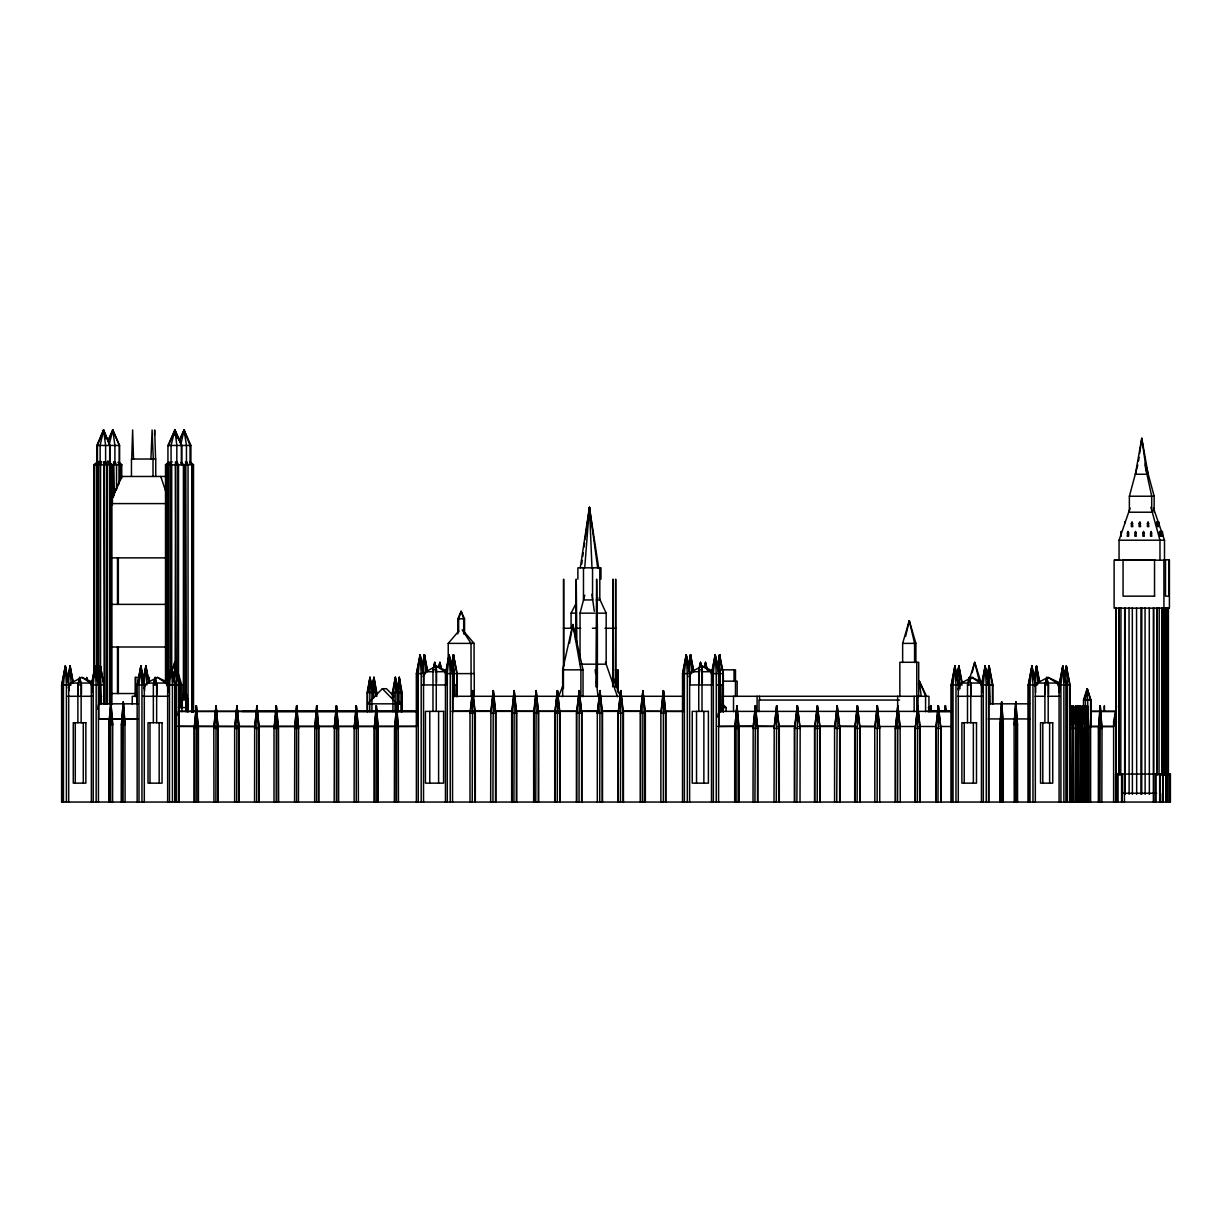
<?xml version="1.0" encoding="UTF-8"?>
<svg xmlns="http://www.w3.org/2000/svg" width="1232" height="1232" viewBox="0 0 1232 1232"><rect width="100%" height="100%" fill="white"/><g stroke="black" fill="none" stroke-linecap="round" stroke-linejoin="round"><path stroke-width="1.5" d="M563.409 688.719L563.609 579.163L563.794 666.05M575.621 639.608L576.237 579.163L576.869 645.275M402.032 711.711L402.032 692.492L399.26 677.384L398.937 702.101M1070.762 709.493L1070.839 705.72L1072.826 728.389L1072.826 802.047M1104.257 711.388L1104.365 705.72L1104.442 711.388M373.512 698.267L373.927 677.384L372.526 684.946M1075.459 713.266L1075.675 705.72L1077.692 728.389L1077.692 802.047M1082.204 717.055L1082.512 705.72L1083.036 717.055M1084.576 717.055L1084.899 705.72L1086.917 728.389L1086.917 802.047M1086.978 718.934L1087.332 705.72L1086.301 718.934M1073.057 715.161L1073.334 705.72L1075.551 728.389L1075.551 802.047M1077.707 713.266L1077.923 705.72L1080.002 728.389L1080.002 802.047M131.716 459.028L132.625 429.953L133.518 459.028M154.524 435.189L154.678 429.953L155.586 459.028M1079.94 717.055L1080.31 705.72L1082.158 728.389L1082.158 802.047M1121.166 532.363L1121.197 531.408L1121.135 533.009M150.935 459.028L152.106 429.953L153.276 459.028M589.142 514.945L589.45 507.399L598.66 567.829M930.56 709.493L930.714 705.72L931.454 711.388M1087.332 705.72L1086.393 802.047M1069.977 724.601L1070.238 718.934M1070.577 711.388L1070.839 705.72L1071.024 709.493M1077.045 724.601L1077.923 705.72L1078.262 713.266M1081.434 802.047L1081.403 728.389L1082.512 705.72L1083.097 802.047M1159.528 533.009L1159.589 531.408L1159.666 536.213L1159.666 533.009M1157.664 523.415L1157.741 521.814L1157.818 526.618L1157.818 523.415M1072.379 724.601L1073.334 705.72L1074.258 722.722M1074.812 722.722L1075.675 705.72L1076.599 724.601M1079.17 728.389L1080.295 705.72L1080.849 717.055M140.571 671.717L140.879 666.05L144.591 684.946L144.591 690.705M175.113 673.611L175.575 464.834M1031.492 673.611L1031.908 666.05L1035.619 684.946L1035.619 692.615M65.096 669.838L65.311 666.05L69.038 684.946L69.038 690.705M69.546 675.49L70.085 666.05L73.058 681.157M94.741 671.717L95.064 666.05L98.776 684.946L98.776 719.503M99.915 673.611L100.362 666.05L104.058 684.946L104.058 704.134M145.576 671.717L145.9 666.05L148.872 681.157M171.032 671.717L171.356 666.05L175.083 684.946L175.083 802.047M424.085 660.383L424.409 654.716L427.458 670.177M448.71 662.277L449.141 654.716L452.852 673.611L452.852 711.942M453.222 658.504L453.453 654.716L457.149 673.611L457.149 696.619M686.008 658.504L686.224 654.716L689.935 673.611L689.935 683.19M690.197 660.383L690.536 654.716L693.862 671.717M714.76 662.277L715.191 654.716L718.857 673.611L718.857 725.371M719.38 658.504L719.596 654.716L723.323 673.611L723.323 711.942M954.584 671.717L954.908 666.05L958.635 684.946L958.635 690.705M958.558 671.717L958.881 666.05L962.223 683.052M984.707 673.611L985.153 666.05L988.849 684.946L988.849 802.047M988.772 671.717L989.111 666.05L992.823 684.946L992.823 704.134M1036.22 671.717L1036.528 666.05L1039.592 681.512M1062.338 673.611L1062.769 666.05L1066.481 684.946L1066.481 802.047M1065.88 673.611L1066.327 666.05L1070.023 684.946L1070.023 802.047M419.881 658.504L420.097 654.716L423.793 673.611L423.793 685.115M1158.573 523.415L1158.665 521.814L1158.758 526.618L1158.758 523.415M1160.467 533.009L1160.559 531.408L1160.652 536.213L1160.652 533.009M1162.315 533.009L1162.407 531.408L1162.5 536.213L1162.5 533.009M1156.694 526.618L1156.786 521.814L1156.879 526.618M1014.229 724.601L1015.799 701.947L1017.524 724.601L1017.524 802.047M1000.03 802.047L1000.03 724.601L1001.662 701.947L1003.279 724.601L1003.279 802.047M1014.229 802.047L1014.09 724.601L1015.799 701.947L1017.293 724.601L1017.293 802.047M584.723 567.829L589.45 507.399L597.674 567.829M930.268 711.388L930.714 705.72L931.13 711.388M1079.54 715.161L1080.295 705.72L1081.018 802.047M1098.436 802.047L1098.436 728.389L1100.238 705.72L1102.024 728.389L1101.839 802.047M394.702 728.389L396.55 705.72L398.444 728.389L394.563 728.389L394.563 802.047L394.702 728.389L396.55 705.72L398.29 728.389L398.444 802.047M121.398 724.601L123.277 701.947L125.094 724.601L121.398 724.601L121.398 802.047M1083.944 717.055L1084.884 705.72L1085.407 718.934M108.863 802.047L108.863 724.601L110.818 701.947L112.713 724.601L112.605 802.047M314.93 726.495L316.716 705.72L318.734 728.389L318.734 802.047M1081.527 717.055L1082.512 705.72M1076.922 717.055L1077.923 705.72L1078.601 802.047M314.668 802.047L314.776 728.389L316.716 705.72L318.549 728.389L318.549 802.047M374.266 802.047L374.266 728.389L376.314 705.72L378.239 728.389L378.239 802.047M274.382 726.495L276.291 705.72L278.432 728.389L278.432 802.047L278.324 728.389L276.291 705.72L274.012 728.389L274.012 802.047M1074.273 720.828L1075.659 705.72L1076.383 802.047M194.194 802.047L194.194 728.389L196.335 705.72L198.429 728.389L198.429 802.047M174.082 681.157L175.545 666.05L179.241 684.946L179.241 802.047M234.773 728.389L236.944 705.72L239.224 728.389L239.224 802.047M1071.517 724.601L1073.334 705.72L1073.888 802.047M1086.886 692.492L1087.24 688.719L1090.951 700.053L1090.951 726.988M68.438 683.052L70.085 666.05L73.165 683.052M98.883 681.157L100.362 666.05L103.765 684.946L103.765 704.134M452.159 667.944L453.453 654.716L456.856 673.611L456.856 696.619M688.873 671.717L690.521 654.716L693.585 671.717M957.403 681.157L958.881 666.05L961.915 683.052M987.448 683.052L989.111 666.05L992.468 684.946L992.468 704.134M1065.757 684.946L1065.033 679.279L1066.327 666.05L1069.73 684.946L1069.73 802.047M1070.469 709.493L1070.839 705.72L1071.47 802.047M144.021 684.946L145.9 666.05L148.933 683.052M422.73 671.717L424.409 654.716L427.458 671.717M718.287 667.944L719.596 654.716L722.984 673.611L722.984 711.942M734.688 802.047L734.688 728.389L736.936 705.72L739.154 728.389L739.154 802.047M1034.664 684.946L1036.528 666.05L1039.254 681.157M234.65 802.047L234.65 728.389L236.944 705.72L239.116 728.389L239.116 802.047M512.05 711.388L514.191 690.613L516.685 713.266L516.685 802.047M661.06 713.266L663.401 690.613L665.788 713.266L665.788 802.047M470.224 713.266L472.641 690.613L475.321 713.266L475.321 802.047M491.091 711.388L493.293 690.613L495.88 713.266L495.88 802.047M874.843 728.389L877.292 705.72L879.756 728.389L879.756 802.047M834.726 728.389L837.206 705.72L839.931 728.389L839.931 802.047M511.665 802.047L511.665 713.266L514.191 690.613L516.377 713.266L516.377 802.047M533.656 802.047L533.656 713.266L536.182 690.613L538.63 713.266L538.63 802.047M555.124 711.388L557.418 690.613L559.975 713.266L559.975 802.047M640.409 802.047L640.409 713.266L642.904 690.613L645.352 713.266L645.352 802.047M660.876 802.047L660.876 713.266L663.401 690.613L665.603 713.266L665.603 802.047M895.31 728.389L897.835 705.72L900.269 728.389L895.31 728.389L895.31 802.047M874.72 728.389L877.292 705.72L879.633 728.389L874.72 728.389L874.843 802.047M915.145 802.047L915.145 728.389L917.717 705.72L920.242 728.389L920.242 802.047M935.735 802.047L935.735 728.389L938.337 705.72L935.997 728.389L935.997 802.047M469.993 802.047L469.993 713.266L472.641 690.613L475.013 713.266L475.013 802.047M618.156 802.047L618.156 713.266L620.774 690.613L623.438 713.266L623.438 802.047M834.572 802.047L834.572 728.389L837.206 705.72L839.67 728.389L839.67 802.047M554.723 802.047L554.723 713.266L557.418 690.613L559.713 713.266L559.713 802.047M854.7 802.047L854.7 728.389L857.395 705.72L860.075 728.389L860.075 802.047M576.484 802.047L576.484 713.266L579.225 690.613L581.812 713.266L581.812 802.047M930.021 711.388L930.714 705.72L930.961 711.388M394.163 686.825L395.318 677.384L398.259 692.492L398.259 711.711M372.988 684.946L373.927 677.384L371.51 692.492M717.625 667.944L718.333 662.277L719.688 669.838L719.688 711.988M814.552 802.047L814.552 728.389L817.386 705.72L820.142 728.389L820.142 802.047M173.481 681.157L173.958 677.384L175.298 684.946L175.298 802.047M368.322 690.613L370 677.384L372.834 692.492L372.834 698.267M794.486 802.047L794.486 728.389L797.335 705.72L800.153 728.389L800.015 802.047M98.19 681.157L98.668 677.384L100.023 684.946L100.023 704.134M397.797 688.719L399.245 677.384L401.586 692.492L401.586 711.711M451.574 667.944L452.298 662.277L453.684 669.838L453.684 696.65M97.913 709.262L98.622 703.826L138.03 703.826M112.343 433.402L112.805 429.953L119.581 445.46L119.581 463.54M183.645 433.402L184.092 429.953L190.914 445.46L190.914 463.54M581.72 564.056L582.243 560.283M582.751 556.51L583.275 552.721M584.045 547.054L584.553 543.281M585.077 539.508L589.45 507.399L590.205 516.839M174.205 435.127L174.929 429.953L181.843 445.46L181.843 465.357M1138.568 460.984L1139.107 457.195M1139.646 453.407L1141.771 438.269L1148.147 474.243L1135.38 474.243L1141.771 438.269L1146.9 474.243M1113.62 726.464L1089.735 726.495L1113.62 726.495L1115.468 713.328M580.257 567.829L589.45 507.399L591.976 567.829M717.748 717.009L718.333 713.266M397.428 688.719L399.245 677.384L401.124 692.492L401.124 711.711M177.916 715.099L178.517 711.388L417.756 711.388M98.006 681.157L98.668 677.384L99.638 704.134M569.477 643.381L572.865 624.501L583.029 669.838L583.029 696.65M68.391 675.49L70.085 666.05L71.163 677.384M92.015 683.052L95.064 666.05L98.437 684.946L98.437 802.047M97.975 679.279L100.346 666.05L101.101 673.611M137.491 684.946L140.879 666.05L144.298 684.946L144.298 802.047M143.867 677.384L145.884 666.05L146.654 673.611M422.73 664.171L424.409 654.716L425.148 662.277M451.744 664.171L453.438 654.716L454.377 664.171M451.297 667.944L452.298 662.277L453.268 698.575M688.827 664.171L690.521 654.716L691.275 662.277M717.902 664.171L719.596 654.716L720.535 664.171M957.187 675.49L958.881 666.05L959.636 673.611M987.741 673.611L989.096 666.05L990.22 677.384M1034.51 677.384L1036.528 666.05L1037.267 673.611M1064.956 673.611L1066.327 666.05L1067.066 673.611M173.835 675.49L175.529 666.05L178.902 684.946L178.902 802.047M173.265 681.157L173.958 677.384L174.929 684.946M717.286 667.944L718.333 662.277L719.319 669.838L719.319 713.898M367.167 711.711L367.167 692.492L370 677.384L372.387 692.492M1116.531 706.105L1113.62 721.552L1113.62 802.047M392.407 698.267L392.407 692.492L395.318 677.384L397.659 692.492L397.659 711.711M67.129 681.157L70.085 666.05L71.086 683.052M91.368 802.047L91.368 684.946L95.064 666.05L95.803 673.611M172.973 679.279L175.529 666.05L176.284 673.611M711.495 802.047L711.495 673.611L715.191 654.716L718.595 673.611L718.595 802.047M956.663 677.384L958.881 666.05L959.99 688.78M986.894 677.384L989.096 666.05L990.205 704.134M1115.591 802.047L1115.591 774.066L1170.4 774.066L1170.4 802.047L61.6 802.047L61.6 684.946L65.311 666.05L68.699 684.946L68.699 802.047M97.39 681.157L100.346 666.05L101.455 704.134M137.152 802.047L137.152 684.946L140.879 666.05L141.634 673.611M153.661 684.946L155.14 677.384L156.911 684.946L156.911 694.386M167.644 802.047L167.644 684.946L171.356 666.05L174.744 684.946L174.929 802.047M416.385 802.047L416.385 673.611L420.097 654.716L423.531 673.611L423.531 802.047M421.806 667.944L424.409 654.716L425.502 673.611L416.385 673.611M433.279 669.838L434.757 662.277L432.971 669.838L432.971 711.388M445.445 802.047L445.445 673.611L449.141 654.716L452.544 673.611L452.544 802.047M450.85 667.944L453.438 654.716L454.546 696.619M682.528 802.047L682.528 673.611L686.224 654.716L689.627 673.611L689.627 802.047M687.933 667.944L690.521 654.716L691.629 673.611L682.528 673.611M716.993 667.944L719.596 654.716L720.643 711.942M951.181 802.047L951.181 684.946L954.892 666.05L958.28 684.946L958.28 802.047M981.442 802.047L981.442 684.946L985.138 666.05L988.541 684.946L988.541 802.047M1028.212 802.047L1028.212 684.946L1031.908 666.05L1035.311 684.946L1035.311 802.047M1034.31 677.384L1036.528 666.05L1037.621 684.946M1059.073 802.047L1059.073 684.946L1062.769 666.05L1066.173 684.946L1066.173 802.047M1064.109 677.384L1066.327 666.05L1067.42 684.946L1067.42 802.047M967.813 684.946L969.307 677.384L971.139 684.946L971.139 694.386M1045.506 683.437L1046.707 677.384L1048.54 684.946L1048.54 694.386M110.033 463.54L110.033 445.46L103.565 429.953L100.131 445.46L100.131 463.54M180.627 445.46L184.092 429.953L190.036 445.46L190.036 463.54M562.654 696.65L562.654 669.838L572.818 624.501L580.903 669.838L580.903 696.65M698.76 711.388L698.76 669.838L700.515 662.277L702.317 669.838L702.317 683.052M905.597 636.42L909.262 620.728L902.64 643.381L902.64 662.508M77.878 722.722L77.878 684.946L79.68 677.384L81.466 684.946L81.466 694.386M153.353 722.722L153.353 684.946L155.14 677.384L156.649 684.946L156.649 722.722M967.505 722.722L967.505 684.946L969.307 677.384L970.785 684.946L970.785 722.722M1044.905 722.722L1044.905 684.946L1046.707 677.384L1048.201 684.946L1048.201 722.722M173.481 667.513L174.759 662.277L181.797 684.946L181.874 711.603M972.171 672.734L974.712 662.277L969.307 679.71M109.017 445.46L112.805 429.953L119.288 445.46L119.288 463.54M918.471 684.515L919.318 681.157L926.556 696.28M580.041 660.383L580.041 613.166L584.784 595.225M1144.959 464.972L1151.704 496.234L1151.704 512.219L1129.374 512.219L1129.374 496.234L1137.783 464.972M184.199 698.544L185.893 692.492L188.034 700.053L181.874 700.053L184.03 692.492L186.186 700.053L186.186 711.603M1083.852 700.053L1087.24 688.719L1090.613 700.053L1090.613 802.047M168.291 683.19L169.369 679.71M172.064 670.993L174.759 662.277L180.257 684.946L180.257 707.599M1083.513 717.378L1083.513 700.053L1087.24 688.719L1087.871 692.492M1119.056 560.19L1119.056 540.201L1130.098 508.108M101.717 461.738L100.547 464.834L100.547 673.673M558.496 696.942L563.317 684.499M1150.565 533.009L1151.196 531.408L1151.812 536.213L1150.565 536.213L1150.565 533.009L1151.812 533.009M109.694 463.54L109.694 445.46L103.565 429.953L97.451 445.46L97.451 461.738M108.632 440.286L112.805 429.953L113.698 433.402M168.538 445.46L174.913 429.953L181.35 445.46L181.35 463.54M179.672 440.286L184.092 429.953L186.017 436.836M111.388 500.346L121.629 476.476L165.565 476.461M111.727 499.422L121.629 476.476M96.804 465.357L96.804 445.46L103.534 429.953L105.582 438.561M1135.165 532.363L1135.596 531.408L1136.289 536.213L1134.888 536.213L1134.888 533.009L1136.289 533.009M1147.439 523.415L1148.132 521.814L1148.825 526.618L1147.439 526.618L1147.439 523.415L1148.825 523.415M457.796 633.941L457.796 618.834L461.153 611.272L464.556 618.834L464.556 633.941M167.937 463.54L167.937 445.46L174.913 429.953L177.285 438.561M1131.376 523.415L1132.1 521.814L1132.778 526.618L1131.376 526.618L1131.376 523.415L1132.778 523.415M1142.896 533.009L1143.619 531.408L1144.328 536.213L1142.896 536.213L1142.896 533.009L1144.328 533.009M108.031 440.286L112.79 429.953L114.899 445.46L114.899 463.54M1139.123 523.415L1139.862 521.814L1140.601 526.618L1139.123 526.618L1139.123 523.415L1140.601 523.415M179.287 440.286L184.092 429.953L186.448 445.46L186.448 465.357M172.08 461.738L170.586 464.834L170.586 677.508M571.078 628.274L571.078 613.166L576.345 602.91M957.88 689.319L961.237 683.052L971.832 677.384L982.12 682.235M423.069 676.676L425.733 671.717L436.39 666.05L446.492 670.916M688.919 676.645L691.568 671.717L702.271 666.05L712.481 670.916M143.898 687.933L146.577 683.052L157.434 677.384L169.569 683.052L156.295 683.052M1035.111 686.363L1036.959 683.052L1048.047 677.384L1060.167 683.052L1036.959 683.052M68.16 687.81L70.825 683.052L81.943 677.384L92.847 682.235M100.654 461.738L98.776 464.834L98.776 679.433M171.079 461.738L168.923 464.834L168.923 683.252M100.423 460.968L97.374 464.834L97.374 679.433M448.232 662.277L448.232 643.381L458.781 631.03M169.862 462.246L167.644 464.834L167.644 683.252M98.899 462.246L96.62 464.834L96.62 673.673M1073.688 711.773L1076.506 713.975M394.117 696.496L386.494 688.719L382.351 688.719L367.552 703.826L401.201 703.826L397.705 700.161M168.846 462.246L166.12 464.834L166.12 681.342M165.858 464.834L168.676 462.246M165.519 681.342L165.519 464.834L168.029 462.616M98.375 461.523L94.541 464.834L94.541 671.763M93.863 677.508L93.863 464.834L97.975 461.523M970.2 679.279L973.034 677.384M401.201 703.734L397.166 703.826L382.351 688.719M452.267 711.218L491.229 711.08M718.102 726.372L753.168 726.048M576.622 711.218L537.06 711.249M580.318 711.203L598.814 711.08M137.815 718.703L98.529 718.934L137.815 718.934M778.039 726.264L795.256 726.202M799.091 726.187L835.234 726.218M393.917 726.356L258.812 726.449L393.917 726.495M397.72 726.356L416.724 726.326M96.804 445.46L119.581 445.46M167.937 445.46L181.843 445.46M182.09 445.46L190.914 445.46M93.863 464.834L121.737 464.834L121.737 478.247M165.519 464.834L193.516 464.834L193.516 712.004M1129.374 496.234L1154.153 496.234L1154.153 512.219M110.988 503.595L164.919 503.595M1127.218 533.009L1128.62 533.009L1128.62 536.213L1127.218 536.213L1127.896 531.408L1128.62 533.009M1161.483 533.009L1161.406 531.408L1161.483 536.213M1121.259 536.213L1121.135 532.917M1119.056 540.201L1164.502 540.201L1164.502 560.19L1114.113 560.19L1114.113 608.161L1169.414 608.161L1169.414 560.19M110.988 557.865L165.011 557.865M1114.606 559.79L1119.78 559.79M1154.723 559.79L1123.06 559.79L1123.06 596.165L1154.723 596.165M1163.747 559.79L1168.968 559.79L1168.968 596.165L1165.487 596.165L1165.487 559.79M596.165 599.938L599.799 599.938L599.799 567.829M110.988 604.373L165.011 604.373M571.078 613.166L576.453 613.166M580.041 613.166L594.579 613.166M596.242 613.166L606.175 613.166L606.175 664.171L596.242 664.171M457.796 618.834L464.556 618.834M563.409 628.274L573.096 628.274M575.621 628.274L580.688 628.274M592.407 628.274L597.381 628.274L597.381 686.825M605.004 628.274L615.846 628.274M448.232 643.381L474.074 643.381L474.074 673.611M902.64 643.381L915.9 643.381L915.9 662.508M110.988 647L165.011 647M580.041 664.171L594.579 664.171M422.206 669.838L421.252 662.277M432.971 669.838L436.528 669.838L436.528 683.052M450.958 669.838L453.684 669.838M562.654 669.838L583.029 669.838M615.353 669.838L618.156 669.838L618.156 692.831M698.76 669.838L702.317 669.838M721.69 669.838L735.489 669.838L735.442 696.511M425.733 671.717L433.371 671.717M435.281 671.717L446.908 671.717M691.568 671.717L699.206 671.717M701.116 671.717L712.851 671.717M445.445 673.611L452.852 673.611M454.546 673.611L474.258 673.611L474.258 696.619M711.495 673.611L718.857 673.611M720.643 673.611L723.323 673.611M144.329 677.384L135.181 677.384L135.181 696.557M722.522 681.157L737.152 681.157L737.152 696.511M70.825 683.052L79.079 683.052M80.727 683.052L93.062 683.052M146.577 683.052L154.662 683.052M961.237 683.052L968.891 683.052M970.801 683.052L982.597 683.052M61.6 684.946L71.194 684.946M77.878 684.946L81.466 684.946M91.368 684.946L104.058 684.946M137.152 684.946L144.591 684.946M153.353 684.946L156.911 684.946M167.644 684.946L179.241 684.946M180.257 684.946L181.797 684.946M422.36 684.946L447.278 684.946M453.16 684.946L454.916 684.946M690.059 684.946L713.082 684.946M717.27 684.946L718.117 684.946M719.118 684.946L720.966 684.946M951.181 684.946L962.254 684.946M967.505 684.946L971.139 684.946M981.442 684.946L988.849 684.946M990.205 684.946L992.823 684.946M1028.212 684.946L1035.619 684.946M1044.905 684.946L1048.54 684.946M1059.073 684.946L1066.481 684.946M1067.42 684.946L1070.023 684.946M367.167 692.492L372.834 692.492M373.512 692.492L376.807 692.492L376.807 696.342M392.407 692.492L402.032 692.492M110.988 693.524L136.998 693.524M67.529 696.28L92.539 696.28M99.746 696.28L101.717 696.28M142.635 696.28L168.476 696.28M174.528 696.28L176.207 696.28L176.099 802.047M452.529 696.28L682.913 696.28M722.522 696.28L916.777 696.28M917.578 696.28L928.943 696.28L928.943 711.665M957.557 696.28L982.874 696.28M988.665 696.28L989.589 696.28M1035.142 696.28L1044.628 696.28M1047.985 696.28L1059.689 696.28M899.591 700.053L759.02 700.053L759.02 711.603M1083.513 700.053L1090.951 700.053M989.558 703.826L1029.752 703.826M178.471 707.599L188.034 707.599M722.368 707.599L726.11 707.599L726.11 711.388M928.297 707.599L930.222 707.599L930.222 711.388M242.119 711.48L416.97 711.388M452.267 711.388L491.306 711.388M495.048 711.388L512.404 711.388M516.054 711.388L533.487 711.388M537.06 711.388L577.592 711.388M580.318 711.388L598.814 711.388M602.51 711.388L619.665 711.388M623.469 711.388L640.625 711.388M644.428 711.388L661.584 711.388M665.388 711.388L682.543 711.388M718.641 711.388L952.398 711.388M1072.287 711.388L1074.058 711.388M178.517 711.388L417.109 711.511M928.528 711.465L951.443 711.449M1071.794 711.403L1083.267 711.403L1073.688 711.388M469.993 713.266L475.321 713.266M495.88 713.266L490.659 713.266L493.293 690.613L495.526 713.266L495.526 802.047M511.665 713.266L516.685 713.266M533.656 713.266L538.63 713.266M554.723 713.266L559.975 713.266M576.484 713.266L581.812 713.266M602.51 802.047L602.51 713.266L597.304 713.266L597.304 802.047M618.156 713.266L623.438 713.266M640.409 713.266L645.352 713.266M660.876 713.266L665.788 713.266M988.172 718.934L1029.829 718.934M1113.62 722.091L1116.546 722.091M108.863 724.601L112.713 724.601M1000.03 724.601L1003.279 724.601M1014.09 724.601L1017.524 724.601M178.024 726.495L254.962 726.495L178.024 726.218M397.72 726.495L416.724 726.495M718.102 726.495L753.168 726.495M756.987 726.495L774.22 726.495M778.039 726.495L795.271 726.495M799.091 726.495L814.398 726.495M820.142 726.495L835.388 726.495M839.007 726.495L856.363 726.495M859.751 726.495L875.428 726.495M878.678 726.495L915.453 726.495M918.964 726.48L936.428 726.495M940.062 726.48L951.674 726.495M194.194 728.389L198.429 728.389M218.218 802.047L218.218 728.389L213.798 728.389L213.952 802.047M234.65 728.389L239.224 728.389M259.244 728.389L254.562 728.389L256.918 705.72L259.244 728.389L259.244 802.047M274.012 728.389L278.432 728.389M298.606 728.389L294.571 728.389L296.666 705.72L298.606 728.389L298.452 802.047M314.668 728.389L318.734 728.389M338.538 728.389L334.195 728.389L336.413 705.72L338.538 728.389L338.538 802.047M374.266 728.389L378.239 728.389M734.688 728.389L739.154 728.389M757.772 728.389L753.014 728.389L755.385 705.72L757.772 728.389L757.772 802.047M779.302 728.389L774.019 728.389L776.668 705.72L779.302 728.389L779.302 802.047M794.486 728.389L800.153 728.389M814.552 728.389L820.142 728.389M834.572 728.389L839.931 728.389M854.7 728.389L860.075 728.389M915.145 728.389L920.242 728.389M935.735 728.389L940.909 728.389L940.909 802.047M1069.807 728.389L1089.026 728.389L1089.026 802.047M1098.436 728.389L1102.024 728.389M1122.075 793.254L1156.663 793.254M927.126 711.388L951.012 711.403M495.048 711.095L512.235 711.157M516.054 711.172L533.24 711.234M602.51 711.049L619.665 711.11M623.469 711.126L640.625 711.203M644.428 711.218L661.584 711.295M665.388 711.311L682.543 711.372M839.007 726.233L855.978 726.356M859.751 726.387L874.843 726.495M756.987 726.079L774.204 726.279M1048.047 677.384L1057.041 683.052L1060.044 689.658M81.943 677.384L90.614 683.052L92.061 686.363M157.434 677.384L166.012 683.052L168.153 688.01M971.832 677.384L980.364 683.052L982.505 688.01M436.39 666.05L444.844 671.717L446.954 676.676M702.271 666.05L710.664 671.717L712.758 676.676M181.042 462.616L183.737 464.834L183.737 694.756M180.827 462.616L183.429 464.834L183.429 696.665M108.601 461.523L112.405 464.834L112.405 505.074M189.759 461.523L193.516 464.834M107.708 460.968L111.912 464.834L111.912 704.334M190.221 462.246L192.947 464.834L192.947 712.004M108.893 462.246L111.573 464.834L111.573 505.074M117.887 462.246L120.49 464.834L120.49 480.172M723.122 704.581L726.11 707.599M108.539 462.246L111.049 464.834M189.713 462.246L192.192 464.834L192.192 712.004M108.401 462.246L110.865 464.834L110.865 704.334M463.525 631.03L474.074 643.381M107.507 462.246L109.494 464.834L109.494 704.334M462.154 629.783L471.009 643.381L471.132 696.619M176.838 461.738L178.517 464.834L178.517 677.508M114.992 461.738L116.532 464.834L116.532 489.751M105.721 461.738L107.199 464.834L107.199 704.334M599.075 597.782L606.175 613.166M921.197 696.28L919.334 681.157L925.756 696.28M186.725 461.738L188.034 464.834L188.034 712.004M613.12 677.384L620.697 696.942M605.482 662.277L617.494 696.727M1153.475 508.108L1161.437 531.285M1162.669 534.857L1164.502 540.201M160.761 476.461L165.519 490.675M980.672 681.45L974.728 662.277L979.394 681.45M915.9 643.381L909.293 620.728L914.575 643.381L914.575 662.508M1150.904 507.23L1159.974 540.201L1159.974 560.19M1145.267 463.124L1154.153 496.234M919.334 681.157L920.612 686.193M175.483 461.738L176.253 669.838M707.337 669.838L705.536 662.277L704.473 666.805L705.536 662.277L707.045 669.838M441.302 668.314L439.886 662.277L438.823 666.805L439.886 662.277L441.102 668.314M436.528 669.838L434.757 662.277L436.267 669.838L436.267 711.388M87.364 680.403L86.671 677.384L87.287 680.403M185.909 692.492L187.618 700.053L187.618 711.603M113.637 461.738L114.253 495.495M376.807 692.492L373.943 677.384L374.128 684.946M104.35 461.738L104.936 704.334M185.585 461.738L186.155 694.756M143.728 684.946L142.388 677.384L142.897 681.157L145.884 666.05L146.978 684.946M1065.126 679.279L1066.096 684.946M376.022 690.613L373.943 677.384L375.822 696.342M591.945 594.286L594.317 611.272M988.403 684.946L987.402 677.384L988.742 684.946L988.742 704.134M103.565 429.953L105.613 445.46L105.613 463.54M800.015 728.389L797.35 705.72L794.609 728.389L794.609 802.047M940.909 728.389L938.353 705.72L937.968 802.047M602.51 713.266L599.953 690.613L597.304 713.266L599.938 690.613L602.248 713.266L602.248 802.047M595.179 669.838L595.58 673.611M596.38 681.157L597.967 696.28M1032.478 671.717L1031.923 666.05L1028.52 684.946L1028.52 802.047M1063.339 671.717L1062.785 666.05L1059.381 684.946L1059.381 692.615M985.708 671.717L985.153 666.05L981.781 684.946L981.781 692.615M955.847 675.49L954.908 666.05L951.52 684.946L951.52 802.047M715.761 660.383L715.191 654.716L711.834 673.611L711.834 683.19M687.148 664.171L686.224 654.716L682.821 673.611L682.821 711.942M449.711 660.383L449.156 654.716L445.784 673.611L445.784 685.115M421.021 664.171L420.097 654.716L416.693 673.611L416.693 725.371M172.295 675.49L171.356 666.05L167.983 684.946L167.983 692.615M66.235 675.49L65.327 666.05L61.939 684.946L61.939 802.047M218.218 728.389L216.077 705.72L213.798 728.389L216.062 705.72L218.033 728.389L218.033 802.047M1082.528 705.72L1084.607 728.389L1084.607 802.047M103.904 461.738L104.181 704.334M298.452 728.389L296.666 705.72L294.787 728.389L294.571 802.047M112.605 724.601L110.818 701.947L109.017 724.601L109.017 802.047M1087.933 802.047L1087.332 705.72L1089.026 728.389M1101.839 728.389L1100.253 705.72L1098.667 728.389L1098.667 802.047M175.545 666.05L176.623 684.946L176.623 802.047M720.966 684.638L720.982 711.819M176.145 695.079L176.207 696.28M1071.209 713.266L1071.778 724.601M1081.034 720.828L1081.403 728.389M1087.332 705.72L1088.041 720.828M1078.585 720.828L1078.909 728.389M399.26 677.384L399.368 681.157M493.585 701.947L493.293 690.613L492.923 802.047M797.52 713.266L797.35 705.72L796.904 802.047M557.696 701.947L557.434 690.613L557.264 802.047M536.413 700.053L536.182 690.613L533.949 713.266L533.949 802.047M395.41 681.157L395.318 677.384L392.931 692.492L392.931 711.711M755.57 713.266L755.401 705.72L753.168 728.389L753.014 802.047M620.959 698.159L620.789 690.613L618.233 713.266L618.233 802.047M600.076 696.28L599.953 690.613L599.722 802.047M579.394 698.159L579.225 690.613L576.668 713.266L576.668 802.047M514.483 703.826L514.206 690.613L513.929 802.047M370.108 683.052L370 677.384L367.552 692.492L367.552 711.711M917.871 713.266L917.717 705.72L915.376 728.389L915.376 802.047M837.437 717.055L837.221 705.72L836.728 802.047M776.899 717.055L776.668 705.72L774.204 728.389L774.019 802.047M472.826 700.053L472.641 690.613L472.226 802.047M898.005 715.161L897.835 705.72L895.541 728.389L895.541 802.047M877.446 713.266L877.307 705.72L877.138 802.047M817.601 717.055L817.401 705.72L814.737 728.389L814.737 802.047M643.073 700.053L642.904 690.613L640.548 713.266L640.548 802.047M216.339 720.828L216.062 705.72L215.908 802.047M663.571 701.947L663.401 690.613L663.34 802.047M296.85 717.055L296.666 705.72L296.573 802.047M257.103 717.055L256.918 705.72L254.67 728.389L254.562 802.047M938.507 717.055L938.337 705.72L940.755 728.389L940.755 802.047M857.518 713.266L857.395 705.72L854.931 728.389L854.931 802.047M737.075 715.161L736.952 705.72L734.888 728.389L734.888 802.047M597.381 628.274L596.642 579.163L595.903 686.825M356.433 715.161L356.31 705.72L354.138 728.389L354.138 802.047M336.536 713.266L336.428 705.72L334.349 728.389L334.195 802.047M237.175 720.828L236.96 705.72L236.698 802.047M196.55 720.828L196.335 705.72L194.456 728.389L194.456 802.047M1100.361 715.161L1100.238 705.72L1099.991 802.047M376.545 722.722L376.314 705.72L374.466 728.389L374.466 802.047M316.809 713.266L316.716 705.72L316.593 802.047M276.415 715.161L276.291 705.72L276.199 802.047M123.385 711.388L123.277 701.947L121.583 724.601L121.583 802.047M110.942 711.388L110.818 701.947L110.634 802.047M1001.77 711.388L1001.662 701.947L1000.215 724.601L1000.215 802.047M396.689 717.055L396.565 705.72L396.519 802.047M1015.953 718.934L1015.799 701.947L1015.676 802.047M1170.015 774.066L1170.015 802.047M1168.398 607.792L1168.398 775.113M1168.167 607.792L1168.167 802.047M1167.12 774.066L1167.12 802.047M1166.843 774.066L1166.843 802.047M1166.319 607.792L1166.288 802.047M1165.949 607.792L1165.903 802.047M1164.24 607.792L1164.24 775.113M1163.901 560.19L1164.055 775.113M1163.87 607.792L1163.87 775.113M1162.993 774.066L1162.993 802.047M1162.7 774.066L1162.7 802.047M1162.423 793.254L1162.423 802.047M1162.238 607.792L1162.238 775.113M1161.945 607.792L1161.945 775.113M1159.974 774.066L1159.974 802.047M1159.666 774.066L1159.666 802.047M1159.22 607.792L1159.035 775.113M1155.816 774.066L1155.816 802.047M1155.524 774.066L1155.524 802.047M1154.538 559.79L1154.538 596.165M1153.66 607.792L1153.66 802.047M1153.445 607.792L1153.445 802.047M1149.287 607.792L1149.364 794.347M1145.052 607.792L1145.129 794.347M1141.802 607.792L1141.725 794.347M1140.94 607.792L1140.94 794.347M1136.551 607.792L1136.674 794.347M1132.316 607.792L1132.393 794.347M1129.036 607.792L1129.113 794.347M1124.924 607.792L1124.924 794.347M1124.693 607.792L1124.647 794.578M1124.431 774.066L1124.431 802.047M1121.936 774.066L1121.936 802.047M1121.597 774.066L1121.597 802.047M1120.951 607.792L1120.797 775.113M1119.026 607.792L1119.026 775.113M1118.764 607.792L1118.764 775.113M1117.855 774.066L1117.855 802.047M1117.47 774.066L1117.47 802.047M1116.3 793.254L1116.3 802.047M1116.038 607.792L1116.038 802.047M1115.853 607.792L1115.853 802.047M1088.349 721.213L1087.255 688.719L1085.407 700.053L1085.407 719.303M1085.515 802.047L1084.899 705.72L1083.898 802.047M1083.559 728.389L1083.559 802.047M1063.878 802.047L1063.878 684.946L1062.785 666.05L1060.921 684.946L1060.921 802.047M1049.633 722.722L1049.633 783.152M1045.213 684.946L1045.213 694.386M1042.796 722.722L1042.796 783.152M1032.97 802.047L1032.97 684.946L1031.923 666.05L1030.029 684.946L1030.029 802.047M1003.094 802.047L1003.094 724.601L1001.678 701.947L1001.462 802.047M986.247 802.047L986.247 684.946L985.153 666.05L983.29 684.946L983.29 802.047M973.357 722.722L973.357 783.152M964.225 722.722L964.225 783.152M955.986 802.047L955.986 684.946L954.908 666.05L953.044 684.946L953.044 802.047M928.712 707.599L928.712 711.388M925.571 696.28L925.571 711.665M920.027 802.047L920.027 728.389L917.732 705.72L917.378 802.047M918.702 696.742L918.702 662.277L899.853 662.277L899.853 696.742M918.025 696.28L918.025 711.665M916.777 662.277L916.777 712.05M914.159 696.28L914.159 711.665M900.269 802.047L900.115 728.389L897.851 705.72L897.589 802.047M897.651 696.28L897.651 711.665M859.844 802.047L859.844 728.389L857.41 705.72L857.118 802.047M819.958 802.047L819.958 728.389L817.401 705.72L817.201 802.047M779.086 802.047L779.086 728.389L776.668 705.72L776.283 802.047M759.543 696.28L759.543 700.115M757.541 802.047L757.541 728.389L755.401 705.72L754.939 802.047M757.095 696.28L757.095 711.665M738.815 802.047L738.815 728.389L736.952 705.72L736.89 802.047M734.056 669.838L734.056 681.327M733.517 696.28L733.517 711.665M716.254 802.047L716.254 673.611L715.191 654.716L713.343 673.611L713.343 802.047M703.872 711.388L703.872 783.152M702.009 711.388L702.009 669.838L700.531 662.277L698.991 669.838L698.991 683.052M696.542 711.388L696.542 783.152M687.317 802.047L687.317 673.611L686.224 654.716L684.376 673.611L684.376 802.047M645.091 802.047L645.091 713.266L642.919 690.613L642.75 802.047M623.146 802.047L623.146 713.266L620.789 690.613L620.451 802.047M617.509 669.838L617.509 690.906M615.846 686.825L615.661 579.163L615.476 686.825M613.428 684.946L613.059 579.163L612.674 686.825M600.97 579.163L600.97 567.829L577.885 567.829L577.885 579.163M592.546 567.829L592.546 599.938L583.475 599.938L583.475 567.829M581.627 802.047L581.627 713.266L579.225 690.613L579.025 802.047M554.924 713.266L554.924 802.047M538.338 802.047L538.338 713.266L536.182 690.613L535.766 802.047M511.85 713.266L511.85 802.047M490.89 713.266L490.659 802.047M463.694 633.941L463.694 618.834L461.168 611.272L458.627 618.834L458.627 632.062M454.916 684.576L454.916 696.465M450.234 802.047L450.234 673.611L449.156 654.716L447.293 673.611L447.293 802.047M438.607 711.388L438.607 783.152M429.768 711.388L429.768 783.152M421.19 802.047L421.19 673.611L420.097 654.716L418.249 673.611L418.249 802.047M397.166 711.711L397.166 692.492L395.333 677.384L395.01 711.711M393.455 692.492L393.455 698.267M378.132 802.047L378.132 728.389L376.314 705.72L376.191 802.047M371.925 711.711L371.925 692.492L370 677.384L369.739 711.711M358.373 802.047L358.219 728.389L356.31 705.72L354.215 728.389L358.373 728.389L356.31 705.72L356.248 802.047M338.353 802.047L338.353 728.389L336.428 705.72L336.351 802.047M259.09 802.047L259.09 728.389L256.918 705.72L256.672 802.047M198.167 802.047L198.167 728.389L196.35 705.72L196.165 802.047M191.776 464.834L191.776 712.004M185.77 711.603L185.77 700.053L184.03 692.492L182.29 700.053L182.29 707.753M185.462 464.834L185.462 694.756M178.024 464.834L178.024 677.508M176.823 465.357L176.823 445.46L174.944 429.953L171.079 445.46L171.079 463.54M172.434 802.047L172.434 684.946L171.356 666.05L169.492 684.946L169.492 802.047M171.71 464.834L171.71 671.763M159.174 722.722L159.174 783.152M155.74 476.461L155.74 459.028L131.454 459.028L131.454 476.461M153.014 459.028L153.014 476.461M149.996 722.722L149.996 783.152M149.318 681.219L149.318 677.384L148.672 681.219M141.957 802.047L141.957 684.946L140.879 666.05L139 684.946L139 802.047M137.229 703.965L137.229 696.28L132.209 696.28L132.209 703.965M135.797 677.384L135.797 696.557M125.094 802.047L124.956 724.601L123.277 701.947L123.061 802.047M118.98 464.834L118.98 483.991M118.334 557.865L118.334 604.373M118.334 647L118.334 693.524M117.502 557.865L117.502 604.373M117.502 647L117.502 693.524M113.39 464.834L113.39 497.405M106.599 464.834L106.599 704.334M96.158 802.047L96.158 684.946L95.064 666.05L93.216 684.946L93.216 802.047M91.676 684.946L91.676 692.615M83.283 722.722L83.283 783.152M81.127 722.722L81.127 684.946L79.68 677.384L78.217 684.946L78.217 694.386M75.275 722.722L75.275 783.152M66.405 802.047L66.405 684.946L65.311 666.05L63.448 684.946L63.448 802.047M945.391 705.72L944.821 711.388L945.391 705.72L945.991 711.388L945.391 705.72M1124.831 522.768L1124.878 521.814L1124.831 522.768M443.597 711.388L425.425 711.388L425.425 783.152L443.597 783.152L443.597 711.388M708.4 711.388L692.23 711.388L692.23 783.152L708.4 783.152L708.4 711.388M1115.745 711.388L1090.905 711.388L1115.745 711.449M85.855 722.722L73.273 722.722L73.273 783.152L85.855 783.152L85.855 722.722M162.054 722.722L148.025 722.722L148.025 783.152L162.054 783.152L162.054 722.722M976.499 722.722L961.884 722.722L961.884 783.152L976.499 783.152L976.499 722.722M1052.729 722.722L1040.532 722.722L1040.532 783.152L1052.729 783.152L1052.729 722.722M121.737 464.834L119.15 462.616L121.66 464.834M1156.987 775.113L1156.987 607.792L1156.833 775.113"/></g></svg>
